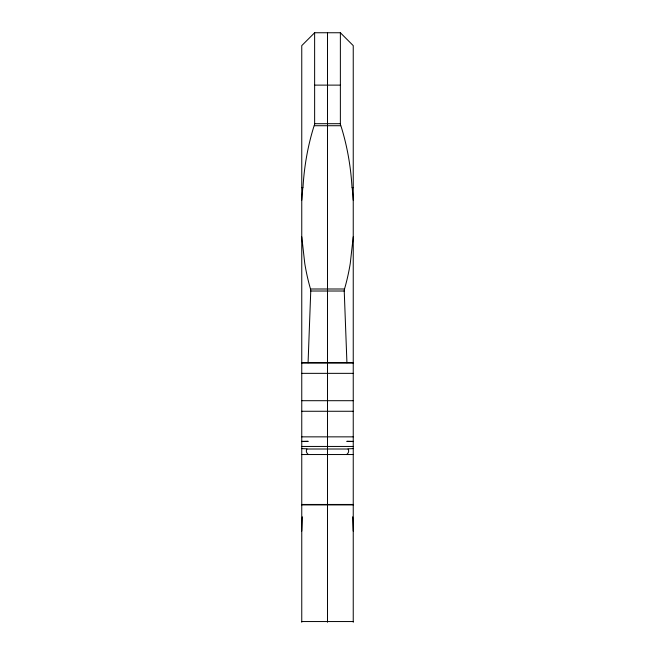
<?xml version="1.0" encoding="UTF-8"?>
<svg xmlns="http://www.w3.org/2000/svg" width="655" height="655" viewBox="0 0 655 655"><rect width="100%" height="100%" fill="white"/><g stroke="black" fill="none" stroke-linecap="round" stroke-linejoin="round"><path stroke-width="0.98" d="M301.758 531.115L302.299 516.828M308.071 362.755L310.757 291.017A4.659 3.291 -87.9 0 0 310.503 288.994A167.934 118.702 -87.9 0 1 304.763 263.408L301.758 236.807M301.758 200.258L302.798 187.649L301.758 187.649M353.241 236.807L350.261 263.416A167.934 118.702 87.9 0 1 344.514 289.011A4.659 3.291 87.9 0 0 344.235 291.017L346.929 362.755M353.241 622.25L353.241 45.621L340.371 32.75L314.629 32.75L301.758 45.621L301.758 622.25M301.758 441.552L308.194 441.347L301.758 441.347M353.241 448.609L348.918 448.806A4.863 1.867 1.8 0 0 348.517 448.847A1.269 0.483 1.8 0 0 348.034 448.945M301.758 454.537L353.241 454.537M314.629 85.117L340.371 85.117M314.629 123.697L340.371 123.697A4.781 3.381 90 0 0 340.698 125.719L314.302 125.719A4.781 3.381 -90 0 0 314.637 123.697L314.629 32.75M353.241 187.649L352.202 187.649L353.241 200.258M310.511 288.994L344.489 288.994M310.757 291.017L344.243 291.017M301.758 362.543L353.241 362.543M301.758 363.116L353.241 363.116M301.758 373.35L353.241 373.35M301.758 400.696L353.241 400.696M301.758 411.266L353.241 411.266M301.758 436.852L353.241 436.852M353.241 441.347L346.806 441.347L353.241 441.552M301.758 446.448L353.241 446.448M301.758 504.456L353.241 504.456M301.758 504.923L353.241 504.923M301.758 621.546L353.241 621.546M301.758 448.609L306.122 448.806A4.863 1.859 -1.8 0 1 306.466 448.855A1.269 0.483 -1.6 0 1 306.966 448.945M352.701 516.828L353.241 531.115M340.371 32.75L340.371 123.697M327.5 32.75L327.5 622.25M346.79 454.414A21.181 8.147 0 0 0 348.002 449.011L306.998 449.011A21.181 8.147 0 0 0 308.21 454.414M302.987 187.674A188.091 133.006 90 0 1 314.154 125.621M340.846 125.621A188.091 133.006 -90 0 1 352.013 187.674"/></g></svg>
